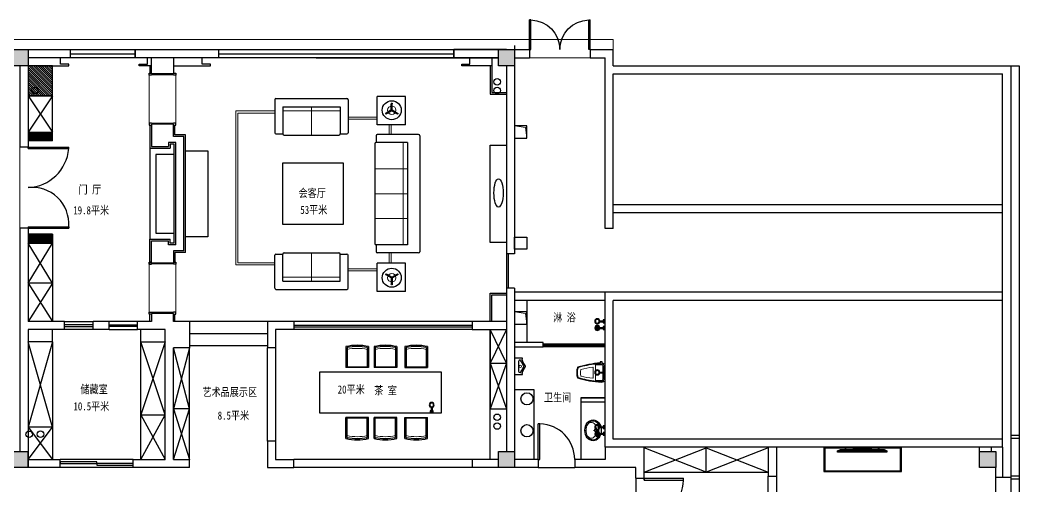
# Model space of a CAD drawing. Header units: millimetres. Extents: x 561810 to 956823, y -438984 to -391712.
# Drawn here: x 932203 to 956823, y -403197 to -391712 of the extents above; entities that cross this region are included whole.
import ezdxf

# ---------------------------------------------------------------- set-up
doc = ezdxf.new("R2010")
doc.units = ezdxf.units.MM
doc.header["$LTSCALE"] = 10
doc.header["$MEASUREMENT"] = 0
doc.layers.get('0').update_dxf_attribs({"linetype": 'CONTINUOUS'})
for name, color, linetype in [('7-P水路', 4, 'CONTINUOUS'), ('COLUMN', 7, 'CONTINUOUS'), ('J-家私外线', 4, 'CONTINUOUS'), ('PUB_HATCH', 144, 'CONTINUOUS'), ('WALL', 7, 'CONTINUOUS'), ('WINDOW', 4, 'CONTINUOUS'), ('填充', 8, 'CONTINUOUS'), ('墙', 7, 'CONTINUOUS')]:
    doc.layers.add(name, color=color, linetype=linetype)
doc.layers.add('家居内线', color=251, linetype='CONTINUOUS', lineweight=13)
doc.layers.add('细线', color=250, linetype='CONTINUOUS', lineweight=5)
doc.styles.add('12', font='', dxfattribs={"width": 0.8})
doc.styles.get('12').set_extended_font_data('SimSun')

# ---------------------------------------------------------------- blocks, each defined once
blk = doc.blocks.new('$DORLIB2D$00000002')
for p, q in [((-0.5, 0), (-0.5, 0.4875)), ((-0.475, 0.4875), (-0.5, 0.4875)), ((-0.475, 0), (-0.475, 0.4875)), ((0.475, 0), (0.475, 0.4875)), ((0.475, 0.4875), (0.5, 0.4875)), ((0.5, 0), (0.5, 0.4875)), ((-0.5, 0), (-0.475, 0)), ((0.5, 0), (0.475, 0))]:
    blk.add_line(p, q)
for centre, start, end in [((-0.4875, 0), 0, 88.53072), ((0.4875, 0), 91.46928, 180)]:
    blk.add_arc(centre, 0.4875, start, end)
blk = doc.blocks.new('xbd')
at = {"layer": '填充', "color": 142, "ltscale": 0.01}
for p, q in [((592046, -100010), (591850, -100009)), ((591946, -100122), (591946, -100297)), ((591998, -100054), (591959, -100057)), ((591850, -100409), (592046, -100409)), ((591998, -100365), (591959, -100361))]:
    blk.add_line(p, q, dxfattribs=at)
for points in [[(591998, -100365), (592006, -100344), (592016, -100320), (592050, -100262), (592066, -100236), (592083, -100209), (592066, -100183), (592033, -100130), (592016, -100098), (592006, -100074), (591998, -100054)], [(592027, -100041), (592029, -100045), (592030, -100050), (592032, -100054), (592033, -100058), (592035, -100062), (592036, -100066), (592038, -100069), (592039, -100073), (592041, -100076), (592042, -100080), (592043, -100083), (592045, -100087), (592047, -100090), (592049, -100094), (592051, -100099), (592054, -100104), (592056, -100109), (592060, -100115), (592063, -100121), (592066, -100127), (592070, -100133), (592074, -100140), (592077, -100145), (592080, -100151), (592083, -100156), (592086, -100161), (592089, -100165), (592091, -100169), (592093, -100173), (592095, -100176), (592098, -100179), (592100, -100183), (592102, -100186), (592104, -100189), (592106, -100193), (592107, -100196), (592109, -100199), (592110, -100203), (592111, -100206), (592111, -100209), (592111, -100212), (592110, -100216), (592109, -100219), (592107, -100223), (592105, -100227), (592103, -100231), (592100, -100235), (592097, -100240), (592094, -100245), (592090, -100251), (592087, -100256), (592083, -100262), (592079, -100268), (592076, -100274), (592072, -100279), (592069, -100285), (592066, -100290), (592063, -100295), (592061, -100299), (592058, -100304), (592056, -100308), (592054, -100312), (592052, -100315), (592051, -100319), (592049, -100322), (592048, -100326), (592046, -100329), (592045, -100332), (592043, -100335), (592042, -100339), (592041, -100342), (592039, -100345), (592038, -100349), (592036, -100352), (592035, -100356), (592033, -100360), (592032, -100364), (592031, -100368), (592030, -100373), (592029, -100378)]]:
    blk.add_lwpolyline(points, dxfattribs=at)
for centre, radius, start, end in [((592075, -100114), 129, 153.9939, 183.459), ((592011, -100009), 36, 300.0151, 0), ((592075, -100304), 129, 176.541, 206.0061), ((592011, -100409), 36, 0, 59.9849)]:
    blk.add_arc(centre, radius, start, end, dxfattribs=at)
at = {"layer": '家居内线', "color": 251}
blk.add_circle((591991, -100209), 26.5, dxfattribs=at)
blk = doc.blocks.new('mnbmnbmnm')
at = {"layer": '7-P水路', "ltscale": 0.1}
blk.add_hatch(color=2, dxfattribs=at).paths.add_polyline_path([(-115065, -337377, 1), (-114832, -337377, 1)])
h = blk.add_hatch(color=2, dxfattribs=at)
h.paths.add_polyline_path([(-114968, -337262, -0.086676), (-114928, -337262), (-114928, -337105), (-114968, -337105)])
h.paths.add_polyline_path([(-115013, -337017), (-115013, -337105), (-114884, -337105), (-114884, -337017)])
at = {"layer": '7-P水路', "color": 2, "ltscale": 0.1}
for p, q in [((-114968, -337262), (-114968, -337105)), ((-114928, -337262), (-114928, -337105))]:
    blk.add_line(p, q, dxfattribs=at)
blk.add_lwpolyline([(-115013, -337017), (-114884, -337017), (-114884, -337105), (-115013, -337105)], close=True, dxfattribs=at)
blk.add_circle((-114948, -337377), 116, dxfattribs=at)
blk = doc.blocks.new('hgdhgfhg')
at = {"layer": '7-P水路', "ltscale": 0.1}
h = blk.add_hatch(color=2, dxfattribs=at)
h.paths.add_polyline_path([(-115449, -337377, 1), (-115217, -337377, 1)])
h.paths.add_polyline_path([(-115247, -337377, -1), (-115419, -337377, -1)], flags=16)
h = blk.add_hatch(color=2, dxfattribs=at)
h.paths.add_polyline_path([(-115353, -337262, -0.086676), (-115313, -337262), (-115313, -337105), (-115353, -337105)])
h.paths.add_polyline_path([(-115398, -337017), (-115398, -337105), (-115268, -337105), (-115268, -337017)])
at = {"layer": '7-P水路', "color": 2, "ltscale": 0.1}
for p, q in [((-115353, -337262), (-115353, -337105)), ((-115313, -337262), (-115313, -337105))]:
    blk.add_line(p, q, dxfattribs=at)
blk.add_lwpolyline([(-115398, -337017), (-115268, -337017), (-115268, -337105), (-115398, -337105)], close=True, dxfattribs=at)
for radius in [116, 86.2]:
    blk.add_circle((-115333, -337377), radius, dxfattribs=at)

msp = doc.modelspace()

# ---------------------------------------------------------------- hatches: boundary and pattern name
h = msp.add_hatch()
h.set_pattern_fill('ANSI31', color=250, scale=200, style=0)
h.set_pattern_definition([(135, (933003.38, -394692.755), (17.6777, 17.6777), [])])
h.paths.add_polyline_path([(932403.4, -394692.8), (932403.4, -394472.8), (933003.4, -394472.8), (933003.4, -394692.8)])
h = msp.add_hatch()
h.set_pattern_fill('ANSI31', color=250, scale=200, style=0)
h.set_pattern_definition([(225, (933003.38, -396992.755), (17.6777, -17.6777), [])])
h.paths.add_polyline_path([(932403.4, -396992.8), (932403.4, -397212.8), (933003.4, -397212.8), (933003.4, -396992.8)])
at = {"layer": 'PUB_HATCH'}
h = msp.add_hatch(color=256, dxfattribs=at)
h.paths.add_polyline_path([(932003.4, -392842.8), (932003.4, -392442.8), (932403.4, -392442.8), (932403.4, -392842.8)])
h.paths.add_polyline_path([(943993.4, -392842.8), (943993.4, -392442.8), (944393.4, -392442.8), (944393.4, -392842.8)])
h.paths.add_polyline_path([(943993.4, -402742.8), (943993.4, -402342.8), (944393.4, -402342.8), (944393.4, -402742.8)])
h.paths.add_polyline_path([(932003.4, -402742.8), (932003.4, -402342.8), (932403.4, -402342.8), (932403.4, -402742.8)])
h = msp.add_hatch(color=256, dxfattribs=at)
h.paths.add_polyline_path([(932003.4, -414402.8), (932003.4, -414002.8), (932403.4, -414002.8), (932403.4, -414402.8)])
h.paths.add_polyline_path([(920143.4, -414402.8), (920143.4, -414002.8), (920543.4, -414002.8), (920543.4, -414402.8)])
h.paths.add_polyline_path([(920143.4, -409202.8), (920143.4, -408802.8), (920543.4, -408802.8), (920543.4, -409202.8)])
h.paths.add_polyline_path([(920143.4, -402742.8), (920143.4, -402342.8), (920543.4, -402342.8), (920543.4, -402742.8)])
h.paths.add_polyline_path([(955853.4, -402742.8), (955853.4, -402342.8), (956253.4, -402342.8), (956253.4, -402742.8)])
h.paths.add_polyline_path([(955853.4, -409202.8), (955853.4, -408802.8), (956253.4, -408802.8), (956253.4, -409202.8)])
h.paths.add_polyline_path([(955853.4, -414402.8), (955853.4, -414002.8), (956253.4, -414002.8), (956253.4, -414402.8)])
h.paths.add_polyline_path([(943993.4, -414402.8), (943993.4, -414002.8), (944393.4, -414002.8), (944393.4, -414402.8)])
at = {"layer": '墙'}
h = msp.add_hatch(dxfattribs=at)
h.set_pattern_fill('ANSI31', color=250, scale=300, style=0)
h.set_pattern_definition([(135, (933003.38, -393577.755), (26.5165, 26.5165), [])])
h.paths.add_polyline_path([(933003.4, -392842.8), (932403.4, -392842.8), (932403.4, -393577.8), (933003.4, -393577.8)])

# ---------------------------------------------------------------- linework, layer by layer
for p, q in [((935043.4, -392442.8), (935043.4, -392642.8)), ((935043.4, -392442.8), (937093.5, -392442.8)), ((942893.5, -392442.8), (942893.5, -392642.8)), ((937093.5, -392642.8), (935043.4, -392642.8))]:
    msp.add_line(p, q)
at = {"color": 250}
for p, q in [((933003.4, -393577.8), (932403.4, -394472.8)), ((932403.4, -393577.8), (933003.4, -394472.8)), ((932403.4, -398196.3), (933003.4, -397212.8)), ((933003.4, -398196.3), (932403.4, -397212.8)), ((933003.4, -398196.3), (932403.4, -398196.3)), ((932403.4, -398196.3), (933003.4, -399142.8)), ((933003.4, -398196.3), (932403.4, -399142.8)), ((943343.4, -399142.8), (938953.4, -399142.8)), ((943343.4, -399342.8), (938953.4, -399342.8)), ((944193.4, -400167.8), (943793.4, -399342.8)), ((944193.4, -399342.8), (943793.4, -400167.8)), ((938303.5, -402092.8), (938303.5, -399792.8)), ((938503.5, -399792.8), (938503.5, -402092.8)), ((943793.4, -400167.8), (944193.4, -400167.8)), ((944193.4, -400167.8), (943793.4, -401292.8)), ((943793.4, -400167.8), (944193.4, -401292.8)), ((936383.5, -401292.8), (935983.4, -401292.8)), ((945018.4, -401665.3), (944973.4, -401665.3)), ((944973.4, -402542.8), (944973.4, -401665.3)), ((945018.4, -402542.8), (945018.4, -401665.3)), ((943343.4, -402542.8), (938953.4, -402542.8)), ((943343.4, -402742.8), (938953.4, -402742.8)), ((944973.4, -402542.8), (945018.4, -402542.8)), ((947583.4, -403002.8), (947583.4, -403052.8)), ((947583.4, -403002.8), (948558.4, -403002.8)), ((947583.4, -403002.8), (947583.4, -403052.8)), ((947583.4, -403002.8), (948558.4, -403002.8)), ((948558.4, -403052.8), (948558.4, -403002.8)), ((948558.4, -403052.8), (948558.4, -403002.8)), ((947583.4, -403052.8), (948558.4, -403052.8))]:
    msp.add_line(p, q, dxfattribs=at)
at = {"color": 1}
for p, q in [((956623.4, -401944.8), (956823.4, -401944.8)), ((956623.4, -402014.8), (956823.4, -402014.8)), ((956623.4, -402949.8), (956823.4, -402949.8)), ((956623.4, -403019.8), (956823.4, -403019.8))]:
    msp.add_line(p, q, dxfattribs=at)
at = {"color": 250}
for points in [[(933003.4, -399642.8), (932403.4, -401742.8), (933003.4, -402542.8)], [(932403.4, -402542.8), (933003.4, -401742.8), (932403.4, -399642.8)], [(935783.4, -399642.8), (935183.4, -401442.8), (935783.4, -402542.8)], [(935183.4, -402542.8), (935783.4, -401442.8), (935183.4, -399642.8)], [(936383.5, -399792.8), (935983.4, -401292.8), (936383.5, -402542.8)], [(935983.4, -402542.8), (936383.5, -401292.8), (935983.4, -399792.8)]]:
    msp.add_lwpolyline(points, dxfattribs=at)
at = {"color": 1}
msp.add_lwpolyline([(956623.4, -402949.8), (956623.4, -403019.8)], dxfattribs=at)
at = {"color": 250}
for centre, radius, start, end in [((944995.9, -402542.8), 877.5, 0, 88.53072), ((947583.4, -403027.8), 975, 270, 358.53072)]:
    msp.add_arc(centre, radius, start, end, dxfattribs=at)
msp.add_point((949113.4, -402852.8), dxfattribs=at)
at = {"layer": 'COLUMN'}
msp.add_line((932403.4, -402742.8), (932403.4, -402342.8), dxfattribs=at)
at = {"layer": 'J-家私外线', "color": 250}
msp.add_lwpolyline([(953924.1, -402242.8), (952014.1, -402242.8), (952014.1, -402842.8), (953924.1, -402842.8)], close=True, dxfattribs=at)
at = {"layer": 'WALL'}
for p, q in [((932403.4, -392442.8), (933443.4, -392442.8)), ((933443.4, -392442.8), (933443.4, -392642.8)), ((935043.4, -392642.8), (935043.4, -392442.8)), ((937093.5, -392442.8), (937093.5, -392642.8)), ((939503.2, -392442.8), (943993.4, -392442.8)), ((944193.4, -392442.8), (942893.5, -392442.8)), ((942893.5, -392642.8), (942893.5, -392442.8)), ((944393.4, -392342.8), (944393.4, -397472.8)), ((944393.4, -392442.8), (944758.4, -392442.8)), ((944758.4, -392442.8), (944758.4, -392642.8)), ((946258.4, -392442.8), (946823.4, -392442.8)), ((946258.4, -392442.8), (946258.4, -392642.8)), ((946823.4, -392842.8), (946823.4, -392442.8)), ((933443.4, -392642.8), (932403.4, -392642.8)), ((935443.4, -393042.8), (935443.4, -392642.8)), ((935983.4, -392642.8), (935983.4, -393042.8)), ((939503.2, -392642.8), (943993.4, -392642.8)), ((943993.4, -392642.8), (942893.5, -392642.8)), ((944393.4, -392642.8), (944758.4, -392642.8)), ((946258.4, -392642.8), (946623.4, -392642.8)), ((946623.4, -396847.8), (946623.4, -392642.8)), ((932203.4, -392842.8), (932203.4, -394842.8)), ((932403.4, -392842.8), (932403.4, -394842.8)), ((944193.4, -392842.8), (944193.4, -397472.8)), ((946823.4, -392842.8), (956823.4, -392842.8)), ((935643.4, -393042.8), (935443.4, -393042.8)), ((935983.4, -393042.8), (935643.4, -393042.8)), ((946823.4, -393042.8), (956413.4, -393042.8)), ((946823.4, -396847.8), (946823.4, -393042.8)), ((956413.4, -402242.8), (956413.4, -393042.8)), ((935443.4, -394282.8), (935443.4, -394832.8)), ((935983.4, -394282.8), (935443.4, -394282.8)), ((935983.4, -394582.8), (935983.4, -394282.8)), ((936245.4, -394582.8), (935983.4, -394582.8)), ((936243.5, -397402.8), (936243.5, -394582.8)), ((932403.4, -394842.8), (932203.4, -394842.8)), ((935443.4, -394832.8), (935863.5, -394832.8)), ((936043.5, -394732.8), (935863.5, -394732.8)), ((935863.5, -394732.8), (935863.5, -394832.8)), ((936043.5, -397252.8), (936043.5, -394732.8)), ((956413.4, -396267.8), (946823.4, -396267.8)), ((956413.4, -396467.8), (946823.4, -396467.8)), ((932203.4, -396842.8), (932203.4, -402342.8)), ((932403.4, -396842.8), (932203.4, -396842.8)), ((932403.4, -396842.8), (932403.4, -399142.8)), ((946823.4, -396847.8), (946623.4, -396847.8)), ((935443.4, -397702.8), (935443.4, -397152.8)), ((935443.4, -397152.8), (935863.5, -397152.8)), ((935863.5, -397252.8), (935863.5, -397152.8)), ((936043.5, -397252.8), (935863.5, -397252.8)), ((936243.5, -397402.8), (935983.4, -397402.8)), ((935983.4, -397402.8), (935983.4, -397702.8)), ((944393.4, -397472.8), (944193.4, -397472.8)), ((935983.4, -397702.8), (935443.4, -397702.8)), ((944193.4, -398322.8), (944193.4, -402342.8)), ((944393.4, -398322.8), (944193.4, -398322.8)), ((944393.4, -398322.8), (944393.4, -402342.8)), ((946623.4, -398422.8), (944393.4, -398422.8)), ((946623.4, -402242.8), (946623.4, -398422.8)), ((956413.4, -398422.8), (946623.4, -398422.8)), ((956413.4, -398422.8), (946623.4, -398422.8)), ((946623.4, -398622.8), (944393.4, -398622.8)), ((946823.4, -402042.8), (946823.4, -398622.8)), ((956413.4, -398622.8), (946823.4, -398622.8)), ((935443.4, -398942.8), (935443.4, -399142.8)), ((935643.4, -398942.8), (935443.4, -398942.8)), ((935983.4, -398942.8), (935643.4, -398942.8)), ((935983.4, -399142.8), (935983.4, -398942.8)), ((933303.4, -399142.8), (932403.4, -399142.8)), ((933303.4, -399342.8), (933303.4, -399142.8)), ((934403.4, -399142.8), (934003.4, -399142.8)), ((934003.4, -399342.8), (934003.4, -399142.8)), ((934403.4, -399342.8), (934403.4, -399142.8)), ((935443.4, -399142.8), (935103.4, -399142.8)), ((935103.4, -399342.8), (935103.4, -399142.8)), ((936383.5, -399142.8), (935983.4, -399142.8)), ((936383.5, -399142.8), (936383.5, -399792.8)), ((938953.4, -399142.8), (938953.4, -399342.8)), ((943343.4, -399142.8), (943343.4, -399342.8)), ((944193.4, -399142.8), (943343.4, -399142.8)), ((932403.4, -399342.8), (932403.4, -402342.8)), ((933303.4, -399342.8), (932403.4, -399342.8)), ((934403.4, -399342.8), (934003.4, -399342.8)), ((935783.4, -399342.8), (935103.4, -399342.8)), ((935783.4, -402542.8), (935783.4, -399342.8)), ((943343.4, -399342.8), (944193.4, -399342.8)), ((935983.4, -402542.8), (935983.4, -399792.8)), ((936383.5, -399792.8), (935983.4, -399792.8)), ((938503.5, -399792.8), (938303.5, -399792.8)), ((944873.4, -400822.8), (944393.4, -400822.8)), ((944873.4, -402542.8), (944873.4, -400822.8)), ((946023.4, -401022.8), (946623.4, -401022.8)), ((946623.4, -401022.8), (946023.4, -401022.8)), ((946023.4, -401022.8), (946023.4, -401122.8)), ((946023.4, -401122.8), (946623.4, -401122.8)), ((956413.4, -402042.8), (946823.4, -402042.8)), ((938503.5, -402092.8), (938303.5, -402092.8)), ((956413.4, -402242.8), (946623.4, -402242.8)), ((946623.4, -402242.8), (946623.4, -402542.8)), ((947583.4, -403002.8), (947583.4, -402252.8)), ((950643.4, -402242.8), (950643.4, -402952.8)), ((950843.4, -402252.8), (950843.4, -402952.8)), ((955853.4, -402342.8), (955853.4, -402242.8)), ((956413.4, -402242.8), (956413.4, -402984.8)), ((933193.9, -402742.8), (932003.4, -402742.8)), ((932403.4, -402542.8), (933193.9, -402542.8)), ((933193.9, -402742.8), (933193.9, -402542.8)), ((934993.7, -402742.8), (934993.7, -402542.8)), ((934993.7, -402542.8), (935783.4, -402542.8)), ((936383.5, -402742.8), (934993.7, -402742.8)), ((935983.4, -402542.8), (936383.5, -402542.8)), ((936383.5, -402742.8), (936383.5, -402542.8)), ((938953.4, -402742.8), (938953.4, -402542.8)), ((943993.4, -402542.8), (943343.4, -402542.8)), ((943343.4, -402542.8), (943343.4, -402742.8)), ((944973.4, -402742.8), (943343.4, -402742.8)), ((944973.4, -402542.8), (944393.4, -402542.8)), ((944973.4, -402542.8), (944973.4, -402742.8)), ((946623.4, -402542.8), (945873.4, -402542.8)), ((945873.4, -402542.8), (945873.4, -402742.8)), ((947383.4, -402742.8), (945873.4, -402742.8)), ((947383.4, -403002.8), (947383.4, -402742.8)), ((956253.4, -407152.8), (956253.4, -402742.8)), ((947383.4, -403002.8), (947583.4, -403002.8)), ((950643.4, -402952.8), (950843.4, -402952.8))]:
    msp.add_line(p, q, dxfattribs=at)
at = {"layer": 'WALL', "color": 0, "linetype": 'Continuous'}
msp.add_line((956143.4, -402342.8), (956143.4, -402242.8), dxfattribs=at)
at = {"layer": 'WALL'}
for points in [[(932003.4, -392842.8), (932003.4, -392442.8), (932403.4, -392442.8), (932403.4, -392842.8), (932003.4, -392842.8)], [(943993.4, -392842.8), (943993.4, -392442.8), (944393.4, -392442.8), (944393.4, -392842.8), (943993.4, -392842.8)], [(944693.4, -394322.8), (944393.4, -394322.8), (944393.4, -394622.8), (944693.4, -394622.8), (944693.4, -394322.8)], [(944693.4, -397362.8), (944393.4, -397362.8), (944393.4, -397062.8), (944693.4, -397062.8), (944693.4, -397362.8)], [(944693.4, -398907.8), (944393.4, -398907.8), (944393.4, -399207.8), (944693.4, -399207.8), (944693.4, -398907.8)], [(938953.4, -399142.8), (938303.5, -399142.8), (938303.5, -399792.8)], [(938953.4, -399342.8), (938503.5, -399342.8), (938503.5, -399792.8)], [(944393.4, -399762.8), (945093.4, -399762.8), (945093.4, -399662.8), (944393.4, -399662.8)], [(938303.5, -402092.8), (938303.5, -402742.8), (938953.4, -402742.8)], [(938503.5, -402092.8), (938503.5, -402542.8), (938953.4, -402542.8)], [(932003.4, -402742.8), (932003.4, -402342.8), (932403.4, -402342.8), (932403.4, -402742.8), (932003.4, -402742.8)], [(943993.4, -402742.8), (943993.4, -402342.8), (944393.4, -402342.8), (944393.4, -402742.8), (943993.4, -402742.8)], [(955853.4, -402742.8), (955853.4, -402342.8), (956253.4, -402342.8), (956253.4, -402742.8), (955853.4, -402742.8)], [(956623.4, -402984.8), (956253.4, -402984.8)]]:
    msp.add_lwpolyline(points, dxfattribs=at)
msp.add_point((947583.4, -402852.8), dxfattribs=at)
at = {"layer": 'WINDOW'}
for p, q in [((933443.4, -392442.8), (935043.4, -392442.8)), ((937093.5, -392442.8), (942893.5, -392442.8)), ((933443.4, -392542.8), (935043.4, -392542.8)), ((935043.4, -392642.8), (933443.4, -392642.8)), ((937093.5, -392542.8), (942893.5, -392542.8)), ((942893.5, -392642.8), (937093.5, -392642.8)), ((956623.4, -392842.8), (956623.4, -414802.8)), ((956823.4, -392842.8), (956823.4, -415002.8)), ((932403.4, -394880.3), (932403.4, -394842.8)), ((932403.4, -396805.3), (932403.4, -396842.8)), ((944193.4, -397472.8), (944193.4, -398322.8)), ((944233.4, -397472.8), (944233.4, -398322.8)), ((933303.4, -399142.8), (934003.4, -399142.8)), ((934003.4, -399222.8), (933303.4, -399222.8)), ((933303.4, -399262.8), (934003.4, -399262.8)), ((935103.4, -399142.8), (934403.4, -399142.8)), ((934403.4, -399222.8), (935103.4, -399222.8)), ((935103.4, -399262.8), (934403.4, -399262.8)), ((943343.4, -399242.8), (938953.4, -399242.8)), ((943343.4, -399282.8), (938953.4, -399282.8)), ((934003.4, -399342.8), (933303.4, -399342.8)), ((934403.4, -399342.8), (935103.4, -399342.8))]:
    msp.add_line(p, q, dxfattribs=at)
at = {"layer": 'WINDOW', "color": 250}
for p, q in [((932403.4, -394842.8), (933403.6, -394842.8)), ((932403.4, -394880.3), (933403.6, -394880.3)), ((933403.6, -394880.3), (933403.6, -394842.8)), ((932403.4, -396805.3), (933403.6, -396805.3)), ((932403.4, -396842.8), (933403.6, -396842.8)), ((933403.6, -396805.3), (933403.6, -396842.8)), ((946623.4, -399702.8), (945093.4, -399702.8)), ((946623.4, -399732.8), (945093.4, -399732.8)), ((946623.4, -399762.8), (945093.4, -399762.8)), ((945858.4, -399702.8), (945858.4, -399762.8))]:
    msp.add_line(p, q, dxfattribs=at)
at = {"layer": 'WINDOW'}
for points in [[(934093.7, -402602.8), (933193.7, -402602.8), (933193.7, -402642.8), (934093.7, -402642.8), (934093.7, -402602.8)], [(934993.7, -402642.8), (934093.7, -402642.8), (934093.7, -402682.8), (934993.7, -402682.8), (934993.7, -402642.8)]]:
    msp.add_lwpolyline(points, dxfattribs=at)
for centre, radius in [((943962.8, -393234.9), 80), ((932570.3, -393450.9), 80), ((943962.8, -393450.9), 80), ((944697.7, -401048.8), 150), ((943962.8, -401503.4), 80), ((943962.8, -401719.4), 80), ((944697.7, -401834.3), 150), ((932429.9, -401922.8, -2150003), 80), ((932707.9, -401920.8, -2150003), 80)]:
    msp.add_circle(centre, radius, dxfattribs=at)
at = {"layer": 'WINDOW', "color": 250}
for centre, radius, start, end in [((932362.5, -394799.6), 1044, 272.24162, 355.56845), ((932505.9, -396737), 900.1, 355.64995, 96.53998)]:
    msp.add_arc(centre, radius, start, end, dxfattribs=at)
at = {"layer": '填充', "color": 142, "ltscale": 0.01}
for p, q in [((933003.4, -392842.8), (932603.4, -392842.8)), ((935403.4, -392842.8), (935403.4, -393022.8)), ((935403.4, -394302.8), (935403.4, -394872.8)), ((936023.4, -394542.8), (936023.4, -394302.8)), ((936285.4, -394542.8), (936023.4, -394542.8)), ((936283.5, -397442.8), (936283.5, -394542.8)), ((935403.4, -394872.8), (935903.5, -394872.8)), ((936003.5, -394772.8), (935903.5, -394772.8)), ((935903.5, -394772.8), (935903.5, -394872.8)), ((936003.5, -397212.8), (936003.5, -394772.8)), ((935403.4, -397682.8), (935403.4, -397112.8)), ((935403.4, -397112.8), (935903.5, -397112.8)), ((935903.5, -397212.8), (935903.5, -397112.8)), ((936003.5, -397212.8), (935903.5, -397212.8)), ((936283.5, -397442.8), (936023.4, -397442.8)), ((936023.4, -397442.8), (936023.4, -397682.8)), ((935443.4, -397682.8), (935383.4, -397682.8)), ((935383.4, -397682.8), (935383.4, -397732.8)), ((935383.4, -397732.8), (935443.4, -397732.8)), ((935983.4, -397722.8), (935443.4, -397722.8)), ((935443.4, -397732.8), (935443.4, -397722.8)), ((935983.4, -397682.8), (936043.4, -397682.8)), ((935983.4, -397732.8), (935983.4, -397722.8)), ((936043.4, -397732.8), (935983.4, -397732.8)), ((936043.4, -397682.8), (936043.4, -397732.8)), ((944693.4, -398622.8), (944693.4, -399662.8)), ((935383.4, -398912.8), (935443.4, -398912.8)), ((935383.4, -398962.8), (935383.4, -398912.8)), ((935443.4, -398962.8), (935383.4, -398962.8)), ((935403.4, -399142.8), (935403.4, -398962.8)), ((935443.4, -398912.8), (935443.4, -398922.8)), ((935983.4, -398922.8), (935443.4, -398922.8)), ((936043.4, -398912.8), (935983.4, -398912.8)), ((935983.4, -398912.8), (935983.4, -398922.8)), ((935983.4, -398962.8), (936043.4, -398962.8)), ((936023.4, -399142.8), (936023.4, -398962.8)), ((936043.4, -398962.8), (936043.4, -398912.8)), ((947583.4, -402852.8), (947583.4, -402252.8))]:
    msp.add_line(p, q, dxfattribs=at)
at = {"layer": '填充', "color": 250, "ltscale": 0.01}
for p, q in [((933003.4, -393577.8), (933003.4, -392842.8)), ((933003.4, -393577.8), (932403.4, -393577.8)), ((933003.4, -394642.8), (933003.4, -393577.8)), ((938511.1, -393649.7), (940261.1, -393649.7)), ((941001.9, -394293.9), (941001.9, -393593.9)), ((941701.9, -393593.9), (941001.9, -393593.9)), ((941701.9, -394293.9), (941701.9, -393593.9)), ((938481.1, -393679.7), (938481.1, -394489.7)), ((938681.1, -393849.7), (940091.1, -393849.7)), ((938681.1, -393849.7), (938681.1, -394519.7)), ((940091.1, -393849.7), (940091.1, -394519.7)), ((940291.1, -393679.7), (940291.1, -394489.7)), ((941354.3, -393929.9), (941354.3, -393779.2)), ((941375.1, -393929.9), (941375.1, -393779.2)), ((941354.3, -393929.9), (941223.8, -394005.2)), ((941354.3, -393929.9), (941223.8, -394005.2)), ((941364.7, -393947.9), (941234.2, -394023.2)), ((941364.7, -393947.9), (941495.2, -394023.2)), ((941375.1, -393929.9), (941505.6, -394005.2)), ((941375.1, -393929.9), (941505.6, -394005.2)), ((941701.9, -394293.9), (941001.9, -394293.9)), ((932403.4, -394472.8), (933003.4, -394472.8)), ((933003.4, -394692.8), (933003.4, -394592.8)), ((938511.1, -394519.7), (938681.1, -394519.7)), ((938711.1, -394549.7), (940061.1, -394549.7)), ((940091.1, -394519.7), (940261.1, -394519.7)), ((940979.6, -394562.8), (940979.6, -394732.8)), ((941437.9, -394532.8), (941009.6, -394532.8)), ((942026.6, -394532.8), (941351.9, -394532.8)), ((942056.6, -394562.8), (942056.6, -397422.8)), ((933003.4, -394692.8), (932403.4, -394692.8)), ((935403.4, -394872.8), (935403.4, -397112.8)), ((940949.6, -394762.8), (940949.6, -397222.8)), ((941749.6, -394732.8), (940979.6, -394732.8)), ((941749.6, -394732.8), (941749.6, -397252.8)), ((940172.1, -395242.8), (938672.1, -395242.8)), ((938672.1, -395242.8), (938672.1, -396742.8)), ((940172.1, -396742.8), (940172.1, -395242.8)), ((938672.1, -396742.8), (940172.1, -396742.8)), ((933003.4, -396992.8), (932403.4, -396992.8)), ((933003.4, -396992.8), (933003.4, -397092.8)), ((933003.4, -397042.8), (933003.4, -399142.8)), ((932403.4, -397212.8), (933003.4, -397212.8)), ((940979.6, -397252.8), (940979.6, -397422.8)), ((941749.6, -397252.8), (940979.6, -397252.8)), ((938481.1, -398319.8), (938481.1, -397509.8)), ((938511.1, -397479.8), (938681.1, -397479.8)), ((938681.1, -398149.8), (938681.1, -397479.8)), ((938711.1, -397449.8), (940061.1, -397449.8)), ((940091.1, -397479.8), (940261.1, -397479.8)), ((940091.1, -398149.8), (940091.1, -397479.8)), ((940291.1, -398319.8), (940291.1, -397509.8)), ((942026.6, -397452.8), (941009.6, -397452.8)), ((941701.9, -397702.9), (941001.9, -397702.9)), ((941001.9, -398402.9), (941001.9, -397702.9)), ((941701.9, -398402.9), (941701.9, -397702.9)), ((941354.3, -398069.6), (941223.8, -397994.3)), ((941354.3, -398069.6), (941223.8, -397994.3)), ((941364.7, -398051.6), (941234.2, -397976.3)), ((941354.3, -398069.6), (941354.3, -398220.3)), ((941364.7, -398051.6), (941495.2, -397976.3)), ((941375.1, -398069.6), (941505.6, -397994.3)), ((941375.1, -398069.6), (941505.6, -397994.3)), ((941375.1, -398069.6), (941375.1, -398220.3)), ((938511.1, -398349.8), (940261.1, -398349.8)), ((938681.1, -398149.8), (940091.1, -398149.8)), ((941701.9, -398402.9), (941001.9, -398402.9)), ((938303.5, -399142.8), (936383.5, -399142.8)), ((933003.4, -399642.8), (933003.4, -399342.8)), ((935183.4, -399642.8), (935183.4, -399342.8)), ((938303.5, -399442.8), (936383.5, -399442.8)), ((943793.4, -399342.8), (943793.4, -401292.8)), ((933003.4, -399642.8), (932403.4, -399642.8)), ((933003.4, -399642.8), (933003.4, -402542.8)), ((935183.4, -402542.8), (935183.4, -399642.8)), ((935183.4, -399642.8), (935783.4, -399642.8)), ((938303.5, -399742.8), (936383.5, -399742.8)), ((936383.5, -402542.8), (936383.5, -399792.8)), ((940235, -399760.3), (940235, -400277.1)), ((940265.5, -399786.3), (940265.5, -400277.1)), ((940273.6, -399751.9), (940273.6, -399784.6)), ((940753, -399751.6), (940753, -399784.2)), ((940763, -399786.3), (940763, -400277.1)), ((940793.5, -399760.3), (940793.5, -400277.1)), ((940929.1, -399760.3), (940929.1, -400277.1)), ((940959.7, -399786.3), (940959.7, -400277.1)), ((940967.7, -399751.9), (940967.7, -399784.6)), ((941447.2, -399751.6), (941447.2, -399784.2)), ((941457.1, -399786.3), (941457.1, -400277.1)), ((941487.7, -399760.3), (941487.7, -400277.1)), ((941688.7, -399760.3), (941688.7, -400277.1)), ((941719.3, -399786.3), (941719.3, -400277.1)), ((941729.2, -399751.6), (941729.2, -399784.2)), ((942208.7, -399751.9), (942208.7, -399784.6)), ((942216.7, -399786.3), (942216.7, -400277.1)), ((942247.3, -399760.3), (942247.3, -400277.1)), ((940793.5, -400277.1), (940235, -400277.1)), ((941487.7, -400277.1), (940929.1, -400277.1)), ((941688.7, -400277.1), (942247.3, -400277.1)), ((943793.4, -401292.8), (944193.4, -401292.8)), ((935183.4, -401442.8), (935783.4, -401442.8)), ((940235, -402025.2), (940235, -401508.4)), ((940793.5, -401508.4), (940235, -401508.4)), ((940265.5, -401999.2), (940265.5, -401508.4)), ((940763, -401999.2), (940763, -401508.4)), ((940793.5, -402025.2), (940793.5, -401508.4)), ((941487.7, -401508.4), (940929.1, -401508.4)), ((940929.1, -402025.2), (940929.1, -401508.4)), ((940959.7, -401999.2), (940959.7, -401508.4)), ((941457.1, -401999.2), (941457.1, -401508.4)), ((941487.7, -402025.2), (941487.7, -401508.4)), ((941688.7, -402025.2), (941688.7, -401508.4)), ((941688.7, -401508.4), (942247.3, -401508.4)), ((941719.3, -401999.2), (941719.3, -401508.4)), ((942216.7, -401999.2), (942216.7, -401508.4)), ((942247.3, -402025.2), (942247.3, -401508.4)), ((933003.4, -401742.8), (932403.4, -401742.8)), ((940273.6, -402033.6), (940273.6, -402000.9)), ((940753, -402033.9), (940753, -402001.3)), ((940967.7, -402033.6), (940967.7, -402000.9)), ((941447.2, -402033.9), (941447.2, -402001.3)), ((941729.2, -402033.9), (941729.2, -402001.3)), ((942208.7, -402033.6), (942208.7, -402000.9)), ((949113.4, -402852.8), (949113.4, -402252.8)), ((952532.3, -402299.4), (952587.8, -402242.8)), ((952587.8, -402242.8), (953331.8, -402242.8)), ((953387.3, -402299.4), (953331.8, -402242.8)), ((952350, -402331.3), (952420.9, -402299.4)), ((952350, -402362), (952350, -402331.3)), ((953569.6, -402362), (952350, -402362)), ((952420.9, -402299.4), (953498.6, -402299.4)), ((953498.6, -402299.4), (953569.6, -402331.3)), ((953569.6, -402331.3), (953569.6, -402362)), ((947583.4, -402852.8), (950643.4, -402852.8))]:
    msp.add_line(p, q, dxfattribs=at)
at = {"layer": '填充', "color": 142, "ltscale": 0.01}
for points in [[(932603.4, -392842.8), (933403.4, -392842.8), (933403.4, -392802.8), (933203.4, -392802.8), (933203.4, -392642.8)], [(935443.4, -392842.8), (935143.4, -392842.8), (935143.4, -392802.8), (935343.4, -392802.8), (935343.4, -392642.8)], [(935983.4, -392842.8), (936894.7, -392842.8), (936894.7, -392802.8), (936694.7, -392802.8), (936694.7, -392642.8)], [(943833.4, -392842.8), (943093.5, -392842.8), (943093.5, -392802.8), (943293.5, -392802.8), (943293.5, -392642.8)], [(943833.4, -392642.8), (943833.4, -393502.8), (944193.4, -393502.8)], [(943793.4, -392842.8), (943793.4, -393542.8), (944193.4, -393542.8)], [(935983.4, -393022.8), (936043.4, -393022.8), (936043.4, -393072.8), (935983.4, -393072.8), (935983.4, -393062.8), (935443.4, -393062.8), (935443.4, -393072.8), (935383.4, -393072.8), (935383.4, -393022.8), (935443.4, -393022.8)], [(935983.4, -394302.8), (936043.4, -394302.8), (936043.4, -394252.8), (935983.4, -394252.8), (935983.4, -394262.8), (935443.4, -394262.8), (935443.4, -394252.8), (935383.4, -394252.8), (935383.4, -394302.8), (935443.4, -394302.8)], [(935983.4, -397682.8), (936043.4, -397682.8), (936043.4, -397732.8), (935983.4, -397732.8), (935983.4, -397722.8), (935443.4, -397722.8), (935443.4, -397732.8), (935383.4, -397732.8), (935383.4, -397682.8), (935443.4, -397682.8)], [(943793.4, -399142.8), (943793.4, -398442.8), (944193.4, -398442.8)], [(943833.4, -399142.8), (943833.4, -398482.8), (944193.4, -398482.8)]]:
    msp.add_lwpolyline(points, dxfattribs=at)
at = {"layer": '填充', "color": 250, "ltscale": 0.01}
for points in [[(933003.4, -392842.8), (932403.4, -392842.8), (932403.4, -393577.8), (933003.4, -393577.8)], [(936003.5, -395022.8), (935553.4, -395022.8), (935553.4, -396962.8), (936003.5, -396962.8)], [(936833.5, -397052.8), (936283.5, -397052.8), (936283.5, -394932.8), (936833.5, -394932.8)], [(953924.1, -402242.8), (952014.1, -402242.8), (952014.1, -402842.8), (953924.1, -402842.8)]]:
    msp.add_lwpolyline(points, close=True, dxfattribs=at)
for points in [[(944193.4, -394792.8), (944193.4, -397192.8), (943793.4, -397192.8), (943793.4, -394792.8), (944193.4, -394792.8)], [(943793.4, -402542.8), (943793.4, -402542.8), (943793.4, -399342.8), (943793.4, -399342.8)], [(942588.4, -401392.8), (942588.4, -400392.8), (939588.5, -400392.8), (939588.5, -401392.8), (942588.4, -401392.8)], [(946023.4, -401122.8), (946023.4, -401122.8), (946023.4, -402542.8)]]:
    msp.add_lwpolyline(points, dxfattribs=at)
msp.add_lwpolyline([(946613.4, -400611.2), (946623.4, -400592.7), (946623.4, -400401.1), (946623.4, -400209.6), (946613.4, -400191), (946551.8, -400171.9), (946551.8, -400138.1), (946502.3, -400138.1), (946502.3, -400165.9, 0.0572113), (945953.2, -400269.6, 0.1725721), (945938.9, -400279.6, 0.0539017), (945923.2, -400382.5), (945923.2, -400401.1), (945923.2, -400419.7, 0.0539017), (945938.9, -400522.6, 0.1725721), (945953.2, -400532.6, 0.0598777), (946530.4, -400637)], format="xyb", close=True, dxfattribs=at)
for centre, radius in [((941364.7, -393935.9), 234), ((941364.7, -393773.2), 12), ((941223.8, -394017.2), 12), ((941364.7, -393935.9), 12), ((941505.6, -394017.2), 12), ((941364.7, -398063.6), 234), ((941223.8, -397982.3), 12), ((941364.7, -398063.6), 12), ((941505.6, -397982.3), 12), ((941364.7, -398226.3), 12)]:
    msp.add_circle(centre, radius, dxfattribs=at)
for centre, radius, start, end in [((938511.1, -393679.7), 30, 90, 180), ((940261.1, -393679.7), 30, 0, 90), ((938511.1, -394489.7), 30, 180, 270), ((938711.1, -394519.7), 30, 180, 270), ((940061.1, -394519.7), 30, 270, 0), ((940261.1, -394489.7), 30, 270, 0), ((941009.6, -394562.8), 30, 90, 180), ((942026.6, -394562.8), 30, 0, 90), ((940979.6, -394762.8), 30, 90, 180), ((940979.6, -397222.8), 30, 180, 270), ((938511.1, -397509.8), 30, 90, 180), ((938711.1, -397479.8), 30, 90, 180), ((940061.1, -397479.8), 30, 0, 90), ((940261.1, -397509.8), 30, 0, 90), ((941009.6, -397422.8), 30, 180, 270), ((942026.6, -397422.8), 30, 270, 0), ((938511.1, -398319.8), 30, 180, 270), ((940261.1, -398319.8), 30, 270, 0), ((940514.2, -400963), 1234.7, 76.92708, 103.07292), ((940514.2, -400963), 1202.7, 78.06513, 101.93487), ((941208.4, -400963), 1234.7, 76.92708, 103.07292), ((941208.4, -400963), 1202.7, 78.06513, 101.93487), ((941968, -400963), 1234.7, 76.92708, 103.07292), ((941968, -400963), 1202.7, 78.06513, 101.93487), ((940514.2, -400822.5), 1234.7, 256.92708, 283.07292), ((940514.2, -400822.5), 1202.7, 258.06513, 281.93487), ((941208.4, -400822.5), 1234.7, 256.92708, 283.07292), ((941208.4, -400822.5), 1202.7, 258.06513, 281.93487), ((941968, -400822.5), 1234.7, 256.92708, 283.07292), ((941968, -400822.5), 1202.7, 258.06513, 281.93487)]:
    msp.add_arc(centre, radius, start, end, dxfattribs=at)
msp.add_ellipse((943996.8, -395973.8), major_axis=(0, -348.2), ratio=0.3256612, dxfattribs=at)
msp.add_ellipse((946326.7, -401825.2), major_axis=(1.4, 258.2), ratio=0.7846535, start_param=3.1415927, end_param=9.424778, dxfattribs=at)
at = {"layer": '墙', "color": 250}
for p, q in [((949113.4, -402852.8), (947583.4, -402252.8)), ((947583.4, -402852.8), (949113.4, -402252.8)), ((950643.4, -402252.8), (949113.4, -402852.8)), ((949113.4, -402252.8), (950643.4, -402852.8)), ((953192.4, -402266), (952731.6, -402266)), ((952731.6, -402266), (952731.6, -402275.7)), ((952731.6, -402275.7), (953192.4, -402275.7)), ((953192.4, -402275.7), (953192.4, -402266)), ((953569.6, -402334.2), (952350, -402334.2)), ((934993.7, -402542.8), (933193.9, -402542.8)), ((934993.7, -402742.8), (933193.9, -402742.8)), ((944973.4, -402742.8), (945873.4, -402742.8)), ((947383.4, -403002.8), (947383.4, -404002.8)), ((947583.4, -403052.8), (947583.4, -403002.8)), ((950643.4, -404152.8), (950643.4, -402952.8)), ((950843.4, -402952.8), (950843.4, -404152.8))]:
    msp.add_line(p, q, dxfattribs=at)
at = {"layer": '墙', "color": 250, "elevation": 0}
msp.add_lwpolyline([(953904.1, -402262.8), (952034.1, -402262.8), (952034.1, -402822.8), (953904.1, -402822.8)], close=True, dxfattribs=at)
at = {"layer": '家居内线', "color": 250}
for p, q in [((946377.8, -401787.2), (946378, -401815)), ((946434, -401736.8), (946468.9, -401736.5)), ((946452.8, -401759.1), (946452.4, -401714.7)), ((946453.1, -401795.8), (946453.6, -401849.5)), ((946340.8, -401825.1), (946368.4, -401824.8)), ((946378.2, -401834.5), (946378.4, -401860.6)), ((946387.9, -401824.7), (946413.1, -401824.4)), ((946425.4, -401824.3), (946477.9, -401823.9)), ((946435.5, -401911.7), (946470.5, -401911.4)), ((946454, -401889.1), (946454.4, -401933.4))]:
    msp.add_line(p, q, dxfattribs=at)
at = {"layer": '家居内线', "color": 250, "extrusion": (0, 0, -1)}
for centre, major_axis, start_param, end_param in [((946452.2, -401824.1), (-2.9, 300.3), -1.5700191, -1.2557887), ((946447.2, -401823), (3.8, 295), 4.690531, 4.9590873), ((946366, -401801.4), (17.2, 210.4), -1.3925266, -1.0746495), ((946390.5, -401804.7), (-2.6, 235.6), -1.2545908, -0.9035318), ((946314.6, -401767.9), (-7.1, 149.5), -0.9457204, -0.5188326), ((946351.1, -401774.3), (3.8, 185.9), -0.9350393, -0.5152652), ((946281.9, -401716.4), (62.7, 62.7), -1.3517328, -0.7942576), ((946325.8, -401727.4), (-1.1, 132.6), -0.4860808, -0.0003481), ((946281.9, -401716.4), (62.7, 62.7), -0.7942576, -0.2367823), ((946325.8, -401727.4), (-0.2, 132.6), -0.0070786, 0.4786541), ((946250.1, -401768.5), (-1.8, 149.7), 0.560685, 0.9875728), ((946199.2, -401802.9), (-12.7, 210.7), 1.0358264, 1.3537034), ((946301.4, -401774.8), (-3.3, 185.9), 0.4946589, 0.914433), ((946118.5, -401825.9), (14.6, 294.7), 1.2437995, 1.5123557), ((946262.6, -401805.8), (0, 235.6), 0.896818, 1.247877), ((946452.2, -401824.1), (4.2, 300.2), 4.3754118, 4.6896422), ((946447.2, -401823), (-2.7, 295), 4.4441996, 4.7127558), ((946366.4, -401846), (-13.1, 210.7), 4.1789815, 4.4968585), ((946390.8, -401844.6), (-5.8, 235.5), 4.0629581, 4.4140172), ((946315.6, -401880.4), (-1.8, 149.7), 3.7022776, 4.1291654), ((946352, -401875.6), (-6.2, 185.8), 3.6517845, 4.0715586), ((946283.8, -401932.4), (62.7, 62.7), 2.3473351, 2.9048103), ((946327.6, -401923), (0.6, 132.6), 3.1280332, 3.6137659), ((946283.8, -401932.4), (-62.7, 62.7), 3.3606562, 3.9181314), ((946327.6, -401923), (2.5, 132.6), 2.6281029, 3.1138357), ((946251.1, -401881), (-1.4, 149.7), 2.1575636, 2.5844514), ((946378.1, -401824.8), (0.7, 25.6), 4.6846035, 10.9677888), ((946378.1, -401824.8), (12.5, 12.5), 3.9269908, 10.2101761), ((946199.6, -401847.4), (-3.8, 211.1), 1.8483252, 2.1662022), ((946302.3, -401876.1), (12, 185.5), 2.162725, 2.5824991), ((946118.5, -401825.9), (-10.1, 294.9), 1.5960181, 1.8645743), ((946453.4, -401824.1), (-11.2, 11.2), 5.497787143780268, 11.78097245095985), ((946262.9, -401845.8), (9.7, 235.4), 1.8348584, 2.1859175)]:
    msp.add_ellipse(centre, major_axis=major_axis, ratio=1, start_param=start_param, end_param=end_param, dxfattribs=at)
at = {"layer": '细线', "color": 250, "lineweight": 5}
for p, q in [((929583.4, -392192.8), (946823.4, -392192.8)), ((946823.4, -392442.8), (946823.4, -392192.8)), ((944758.4, -392642.8), (946258.4, -392642.8)), ((935383.4, -393062.8), (935383.4, -394282.8)), ((936043.4, -394282.8), (936043.4, -393062.8)), ((939386.1, -394549.7), (939386.1, -393849.7)), ((938481.1, -393954.3), (937520.3, -393954.3)), ((937520.3, -393954.3), (937520.3, -397745.2)), ((938481.1, -394004.3), (937570.3, -394004.3)), ((937570.3, -394004.3), (937570.3, -397695.2)), ((938681.1, -393949.7), (940091.1, -393949.7)), ((941001.9, -394104.3), (940291.1, -394104.3)), ((941001.9, -394154.3), (940291.1, -394154.3)), ((941301.9, -394532.8), (941301.9, -394293.9)), ((941351.9, -394532.8), (941351.9, -394293.9)), ((944657.9, -394359.8), (944393.4, -394322.8)), ((944693.4, -394622.8), (944657.9, -394359.8)), ((932203.4, -394842.8), (932203.4, -396842.8)), ((941649.6, -394732.8), (941649.6, -397252.8)), ((940949.6, -395377.8), (941749.6, -395377.8)), ((940949.6, -395992.8), (941749.6, -395992.8)), ((940949.6, -396607.8), (941749.6, -396607.8)), ((939386.1, -397449.8), (939386.1, -398149.8)), ((941301.9, -397705.6), (941301.9, -397452.8)), ((941351.9, -397705.6), (941351.9, -397452.8)), ((935383.4, -397702.8), (935383.4, -398912.8)), ((936043.4, -398912.8), (936043.4, -397702.8)), ((937520.3, -397745.2), (938481.1, -397745.2)), ((937570.3, -397695.2), (938481.1, -397695.2)), ((940291.1, -397845.2), (941001.9, -397845.2)), ((938681.1, -398049.8), (940091.1, -398049.8)), ((940291.1, -397895.2), (941001.9, -397895.2)), ((944657.9, -398944.8), (944393.4, -398907.8)), ((944693.4, -399207.8), (944657.9, -398944.8)), ((940747, -400262.5), (940281.5, -400262.5)), ((941441.1, -400262.5), (940975.7, -400262.5)), ((941735.3, -400262.5), (942200.7, -400262.5)), ((940747, -401523), (940281.5, -401523)), ((941441.1, -401523), (940975.7, -401523)), ((941735.3, -401523), (942200.7, -401523))]:
    msp.add_line(p, q, dxfattribs=at)
at = {"layer": '细线'}
msp.add_line((946502.3, -400165.9), (946502.3, -400192.1), dxfattribs=at)
at = {"layer": '细线', "color": 250}
msp.add_lwpolyline([(946570.1, -400192.1, -0.2092938), (946594.2, -400224), (946594.2, -400578.3, -0.2092938), (946570.1, -400610.1), (946396.8, -400610.1, -0.0450602), (945967.2, -400524.9, -0.2665325), (945955.1, -400511.5, -0.0556229), (945943, -400401.1, -0.0556229), (945955.1, -400290.8, -0.2649033), (945967.1, -400277.4, -0.0560657), (946396.9, -400192.1), (946570.1, -400192.1)], format="xyb", dxfattribs=at)
for points in [[(946022.8, -400329.6, 0.0556593), (946014.4, -400405.5, 0.0556593), (946022.8, -400481.3, 0.2627809), (946026.9, -400486.1, 0.0388509), (946318.6, -400540.9, 0.4484947), (946325.6, -400534.6), (946325.6, -400276.3, 0.4432067), (946318.7, -400270, 0.0484023), (946026.9, -400324.8, 0.2627809)], [(946392.6, -400207.6, 0.3592877), (946382.2, -400216.2), (946382.2, -400586, 0.3592877), (946392.6, -400594.6), (946542.7, -400594.6, 0.3675055), (946563, -400567.5), (946563, -400234.8, 0.3675055), (946542.7, -400207.6)]]:
    msp.add_lwpolyline(points, format="xyb", close=True, dxfattribs=at)
at = {"layer": '细线', "color": 250, "lineweight": 5}
for centre in [(941364.7, -393935.9), (941364.7, -398063.6)]:
    msp.add_circle(centre, 104, dxfattribs=at)
for centre, radius, start, end in [((940514.2, -401007.3), 1202.7, 78.06513, 101.93487), ((941208.4, -401007.3), 1202.7, 78.06513, 101.93487), ((941968, -401007.3), 1202.7, 78.06513, 101.93487), ((940281.5, -400246.5), 16, 180, 270), ((940747, -400246.5), 16, 270, 0), ((940975.7, -400246.5), 16, 180, 270), ((941441.1, -400246.5), 16, 270, 0), ((941735.3, -400246.5), 16, 180, 270), ((942200.7, -400246.5), 16, 270, 360), ((940281.5, -401539), 16, 90, 180), ((940747, -401539), 16, 360, 90), ((940975.7, -401539), 16, 90, 180), ((941441.1, -401539), 16, 360, 90), ((941735.3, -401539), 16, 90, 180), ((942200.7, -401539), 16, 0, 90), ((940514.2, -400778.2), 1202.7, 258.06513, 281.93487), ((941208.4, -400778.2), 1202.7, 258.06513, 281.93487), ((941968, -400778.2), 1202.7, 258.06513, 281.93487)]:
    msp.add_arc(centre, radius, start, end, dxfattribs=at)

# ---------------------------------------------------------------- block references
msp.add_blockref('xbd', (352543.7, -300039.8))
at = {"layer": '7-P水路', "color": 0, "xscale": -0.5350800007581711, "yscale": 0.5350800007581711, "zscale": 0.5350800007581711}
for name, p, rotation in [('hgdhgfhg', (1126954.2, -337424.9), 270), ('mnbmnbmnm', (1126955.1, -337794.7), 270), ('hgdhgfhg', (1126954.2, -338685.5), 270), ('hgdhgfhg', (1004061.5, -581723.6), 180), ('hgdhgfhg', (1126954.2, -340035.2), 270), ('mnbmnbmnm', (1126955.1, -340405), 270)]:
    msp.add_blockref(name, p, dxfattribs=dict(at, rotation=rotation))
at = {"layer": 'WINDOW', "xscale": -1500, "yscale": 1500, "zscale": -1500, "rotation": 359.9999999999978}
msp.add_blockref('$DORLIB2D$00000002', (945508.4, -392442.8), dxfattribs=at)

# ---------------------------------------------------------------- texts
at = {"layer": '填充', "color": 250, "ltscale": 0.01, "style": '12', "width": 0.8}
for s, p in [('门 厅', (933646.6, -395991.1)), ('会客厅', (939068.8, -396077.4)), ('19.8平米', (933516.9, -396501.6)), ('53平米', (939112.4, -396491.1)), ('淋 浴', (945343.9, -399144)), ('储藏室', (933693.9, -400912.9)), ('艺术品展示区', (936701.9, -400981.8)), ('20平米', (940033.7, -400917.6)), ('茶 室', (940934.3, -400941)), ('10.5平米', (933521.9, -401332.6)), ('8.5平米', (937076.2, -401558.6))]:
    msp.add_text(s, height=200, dxfattribs=at).set_placement(p)
at = {"layer": '填充', "color": 142, "ltscale": 0.01, "style": '12', "width": 0.8}
msp.add_text('卫生间', height=200, dxfattribs=at).set_placement((945116, -401114.5))

doc.saveas('drawing.dxf')
